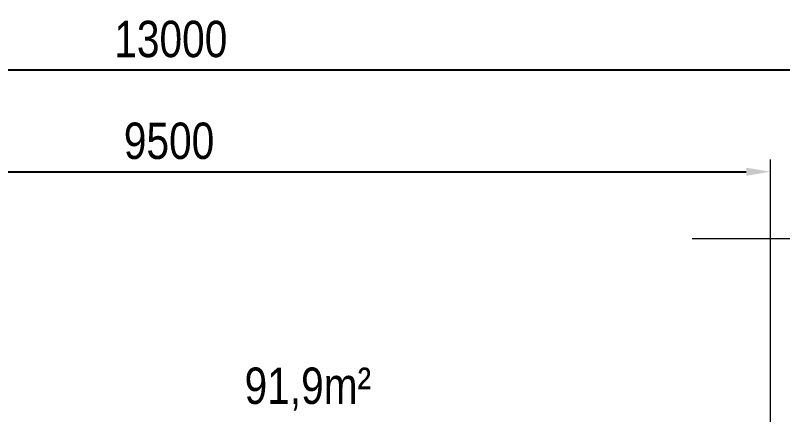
# Model space of a CAD drawing. Header units: millimetres. Extents: x 10684 to 26054, y -4768 to 6894.
# Drawn here: x 15979 to 22305, y 3603 to 6894 of the extents above; entities that cross this region are included whole.
import ezdxf

# ---------------------------------------------------------------- set-up
doc = ezdxf.new("R2010")
doc.units = ezdxf.units.MM
doc.layers.add('DIKOM_РАЗМЕР_ЗОНА', color=7, linetype='Continuous')
doc.layers.add('DIKOM_РАЗМЕР_ОБЪЕКТА', color=7, linetype='Continuous')
doc.styles.add('style1', font='arial.ttf', dxfattribs={"width": 0.8})
doc.dimstyles.new('1-50', dxfattribs={"dimtxt": 300, "dimasz": 200, "dimexe": 100, "dimexo": 0, "dimgap": 100, "dimtad": 1, "dimtxsty": 'style1', "dimcen": 200, "dimclrd": 7, "dimclre": 7, "dimclrt": 7, "dimadec": 1, "dimazin": 2, "dimtfac": 1, "dimtmove": 0, "dimatfit": 2, "dimfxl": 0, "dimlwd": 25, "dimlwe": 18, "dimarcsym": 0})

# ---------------------------------------------------------------- blocks, each defined once
blk = doc.blocks.new('*D10')
at = {"layer": 'Defpoints', "color": 0, "transparency": 16777216}
for p in [(23703.9, 6443.4), (23703.9, 1519.9), (10683.6, -343.4)]:
    blk.add_point(p, dxfattribs=at)
at = {"layer": 'DIKOM_РАЗМЕР_ЗОНА', "color": 7, "lineweight": 18, "transparency": 16777216}
for p, q in [((10683.6, -343.4), (10683.6, 6543.4)), ((23703.9, 1519.9), (23703.9, 6543.4))]:
    blk.add_line(p, q, dxfattribs=at)
at = {"layer": 'DIKOM_РАЗМЕР_ЗОНА', "color": 7, "lineweight": 25, "transparency": 16777216}
blk.add_line((10883.6, 6443.4), (23503.9, 6443.4), dxfattribs=at)
at = {"layer": 'DIKOM_РАЗМЕР_ЗОНА', "color": 7, "transparency": 16777216}
for points in [[(10883.6, 6476.7), (10883.6, 6410.1), (10683.6, 6443.4)], [(23503.9, 6476.7), (23503.9, 6410.1), (23703.9, 6443.4)]]:
    blk.add_solid(points, dxfattribs=at)
at = {"layer": 'DIKOM_РАЗМЕР_ЗОНА', "color": 7, "transparency": 16777216, "insert": (17260.4, 6696.7), "char_height": 300, "attachment_point": 5, "style": 'style1'}
blk.add_mtext('13000', dxfattribs=at)
blk = doc.blocks.new('*D11')
at = {"layer": 'Defpoints', "color": 0, "transparency": 16777216}
for p in [(22204.3, 5604.8), (22204.3, 1517.6), (12683.6, -576.7)]:
    blk.add_point(p, dxfattribs=at)
at = {"layer": 'DIKOM_РАЗМЕР_ОБЪЕКТА', "color": 7, "lineweight": 18, "transparency": 16777216}
for p, q in [((12683.6, -576.7), (12683.6, 5704.8)), ((22204.3, 1517.6), (22204.3, 5704.8))]:
    blk.add_line(p, q, dxfattribs=at)
at = {"layer": 'DIKOM_РАЗМЕР_ОБЪЕКТА', "color": 7, "lineweight": 25, "transparency": 16777216}
blk.add_line((12883.6, 5604.8), (22004.3, 5604.8), dxfattribs=at)
at = {"layer": 'DIKOM_РАЗМЕР_ОБЪЕКТА', "color": 7, "transparency": 16777216}
for points in [[(12883.6, 5638.1), (12883.6, 5571.5), (12683.6, 5604.8)], [(22004.3, 5638.1), (22004.3, 5571.5), (22204.3, 5604.8)]]:
    blk.add_solid(points, dxfattribs=at)
at = {"layer": 'DIKOM_РАЗМЕР_ОБЪЕКТА', "color": 7, "transparency": 16777216, "insert": (17246, 5858), "char_height": 300, "attachment_point": 5, "style": 'style1'}
blk.add_mtext('9500', dxfattribs=at)
blk = doc.blocks.new('*D13')
at = {"layer": 'Defpoints', "color": 0, "transparency": 16777216}
for p in [(21560.2, 5055.9), (22261.9, -4768.2), (25954.3, -4768.2)]:
    blk.add_point(p, dxfattribs=at)
at = {"layer": 'DIKOM_РАЗМЕР_ЗОНА', "color": 7, "lineweight": 18, "transparency": 16777216}
for p, q in [((21560.2, 5055.9), (26054.3, 5055.9)), ((22261.9, -4768.2), (26054.3, -4768.2))]:
    blk.add_line(p, q, dxfattribs=at)
at = {"layer": 'DIKOM_РАЗМЕР_ЗОНА', "color": 7, "lineweight": 25, "transparency": 16777216}
blk.add_line((25954.3, 4855.9), (25954.3, -4568.2), dxfattribs=at)
at = {"layer": 'DIKOM_РАЗМЕР_ЗОНА', "color": 7, "transparency": 16777216}
for points in [[(25921, 4855.9), (25987.6, 4855.9), (25954.3, 5055.9)], [(25921, -4568.2), (25987.6, -4568.2), (25954.3, -4768.2)]]:
    blk.add_solid(points, dxfattribs=at)
at = {"layer": 'DIKOM_РАЗМЕР_ЗОНА', "color": 7, "transparency": 16777216, "insert": (25701.1, 1094.5), "char_height": 300, "attachment_point": 5, "rotation": 90, "style": 'style1'}
blk.add_mtext('9850', dxfattribs=at)

msp = doc.modelspace()

# ---------------------------------------------------------------- texts
at = {"layer": 'DIKOM_РАЗМЕР_ОБЪЕКТА', "insert": (17868.733, 3991.596), "char_height": 300, "width": 1252.54025, "attachment_point": 1, "style": 'style1'}
msp.add_mtext('91,9m²', dxfattribs=at)

# ---------------------------------------------------------------- dimensions: what is measured, and where the dimension line sits
at = {"layer": 'DIKOM_РАЗМЕР_ЗОНА'}
dim = msp.add_linear_dim(base=(23703.869, 6443.393), p1=(10683.599, -343.355), p2=(23703.869, 1519.85), text='13000', dimstyle='1-50', dxfattribs=at)
dim.commit()
dim.dimension.update_dxf_attribs({"geometry": '*D10', "text_midpoint": (17260.351, 6443.393), "dimtype": 160})
dim = msp.add_linear_dim(base=(25954.303, -4768.242), p1=(21560.182, 5055.882), p2=(22261.894, -4768.242), angle=90, text='9850', dimstyle='1-50', dxfattribs=at)
dim.commit()
dim.dimension.update_dxf_attribs({"geometry": '*D13', "text_midpoint": (25954.303, 1094.5), "dimtype": 160})
at = {"layer": 'DIKOM_РАЗМЕР_ОБЪЕКТА'}
dim = msp.add_linear_dim(base=(22204.333, 5604.786), p1=(12683.599, -576.702), p2=(22204.333, 1517.557), text='9500', dimstyle='1-50', dxfattribs=at)
dim.commit()
dim.dimension.update_dxf_attribs({"geometry": '*D11', "text_midpoint": (17246.027, 5604.786), "dimtype": 160})

doc.saveas('drawing.dxf')
